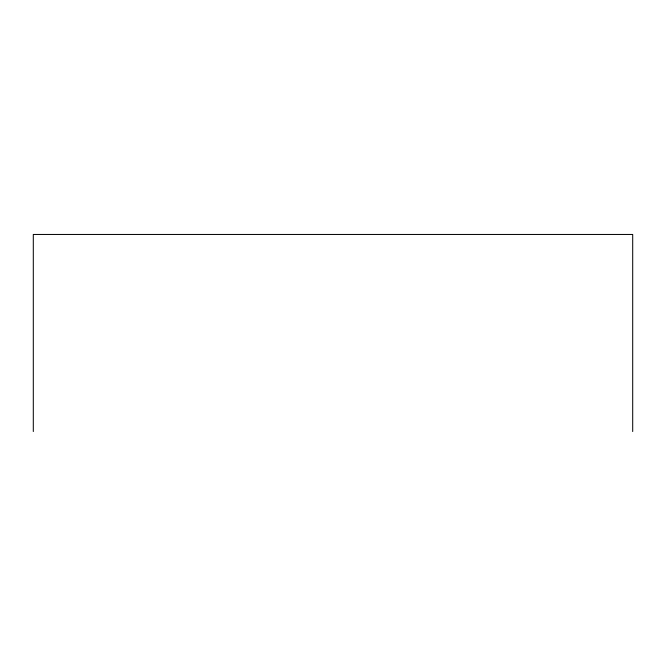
<?xml version="1.0" encoding="UTF-8"?>
<svg xmlns="http://www.w3.org/2000/svg" width="666" height="666" viewBox="0 0 666 666"><rect width="100%" height="100%" fill="white"/><g stroke="black" fill="none" stroke-linecap="round" stroke-linejoin="round"><path stroke-width="1" d="M632.7 431.543L632.7 234.457L33.3 234.457L33.3 431.543"/></g></svg>
